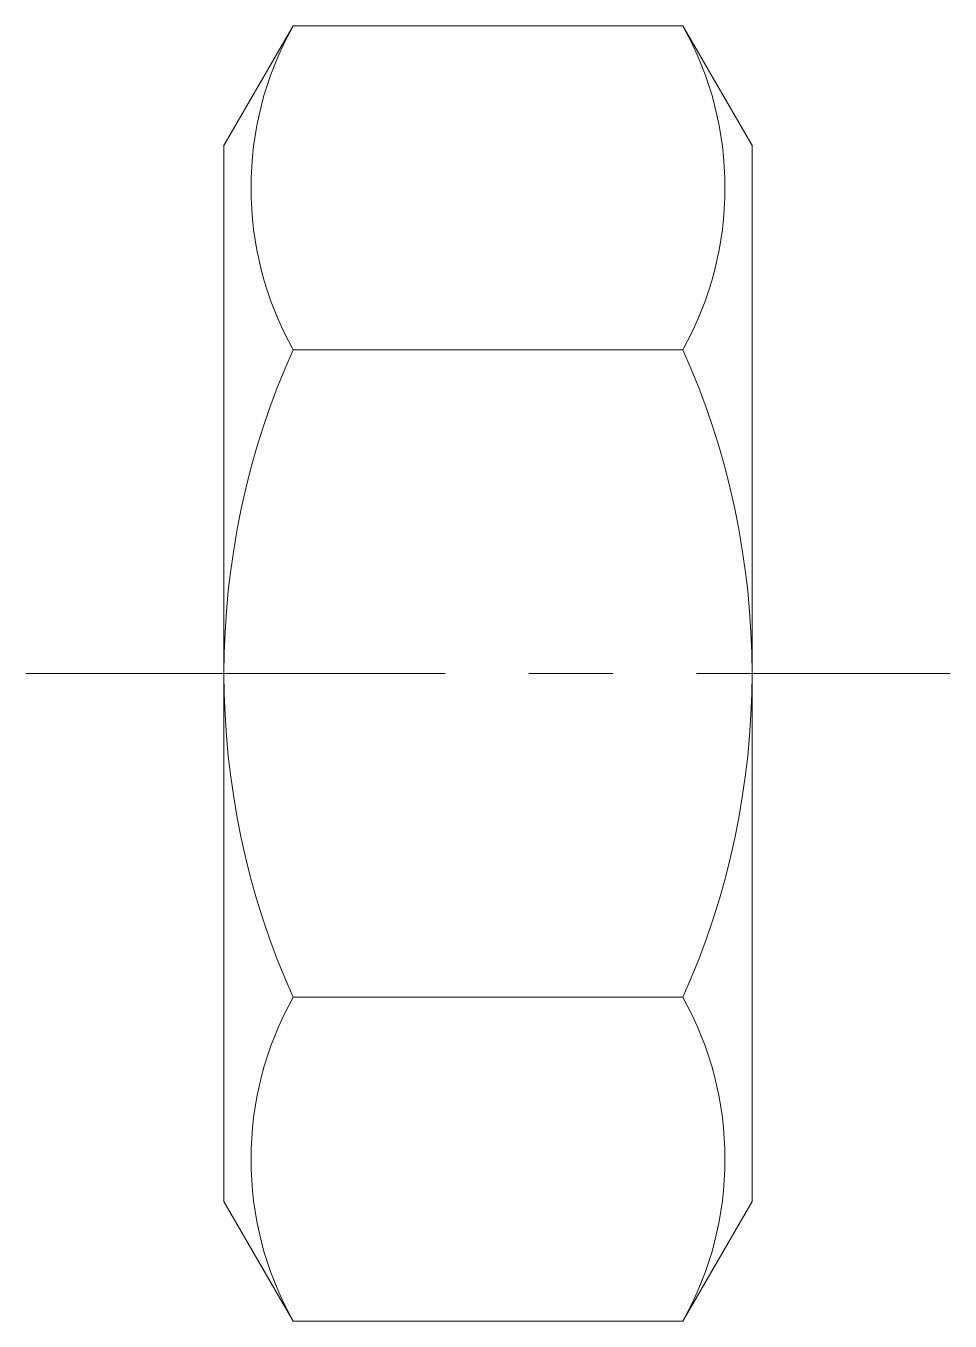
# Model space of a CAD drawing. Header units: millimetres. Extents: x -3 to 11, y -9.8 to 9.8.
import ezdxf

# ---------------------------------------------------------------- set-up
doc = ezdxf.new("R2010")
doc.units = ezdxf.units.MM
doc.header["$LTSCALE"] = 0.5
doc.linetypes.add('CENTER', pattern=[50.8, 31.75, -6.35, 6.35, -6.35])
doc.layers.get('0').update_dxf_attribs({"color": 9, "lineweight": 15})

msp = doc.modelspace()

# ---------------------------------------------------------------- linework, layer by layer
at = {"ltscale": 0.5}
for p, q in [((6.952, 9.815), (1.048, 9.815)), ((6.952, 9.815), (8, 8)), ((1.048, 9.815), (0, 8)), ((0, 8), (0, -8)), ((8, 8), (8, -8)), ((6.952, 4.907), (1.048, 4.907)), ((6.952, -4.907), (1.048, -4.907)), ((1.048, -9.815), (0, -8)), ((6.952, -9.815), (8, -8)), ((6.952, -9.815), (1.048, -9.815))]:
    msp.add_line(p, q, dxfattribs=at)
at = {"color": 1, "linetype": 'CENTER', "ltscale": 0.4}
msp.add_line((-3, 0), (11, 0), dxfattribs=at)
at = {"ltscale": 0.5}
for centre, radius, start, end in [((5.452, 7.361), 5.042, 150.8759, 209.1241), ((2.548, 7.361), 5.042, 330.8759, 29.1241), ((12.016, 0), 12.016, 155.8939, 204.1061), ((-4.016, 0), 12.016, 335.8939, 24.1061), ((5.452, -7.361), 5.042, 150.8759, 209.1241), ((2.548, -7.361), 5.042, 330.8759, 29.1241)]:
    msp.add_arc(centre, radius, start, end, dxfattribs=at)

doc.saveas('drawing.dxf')
